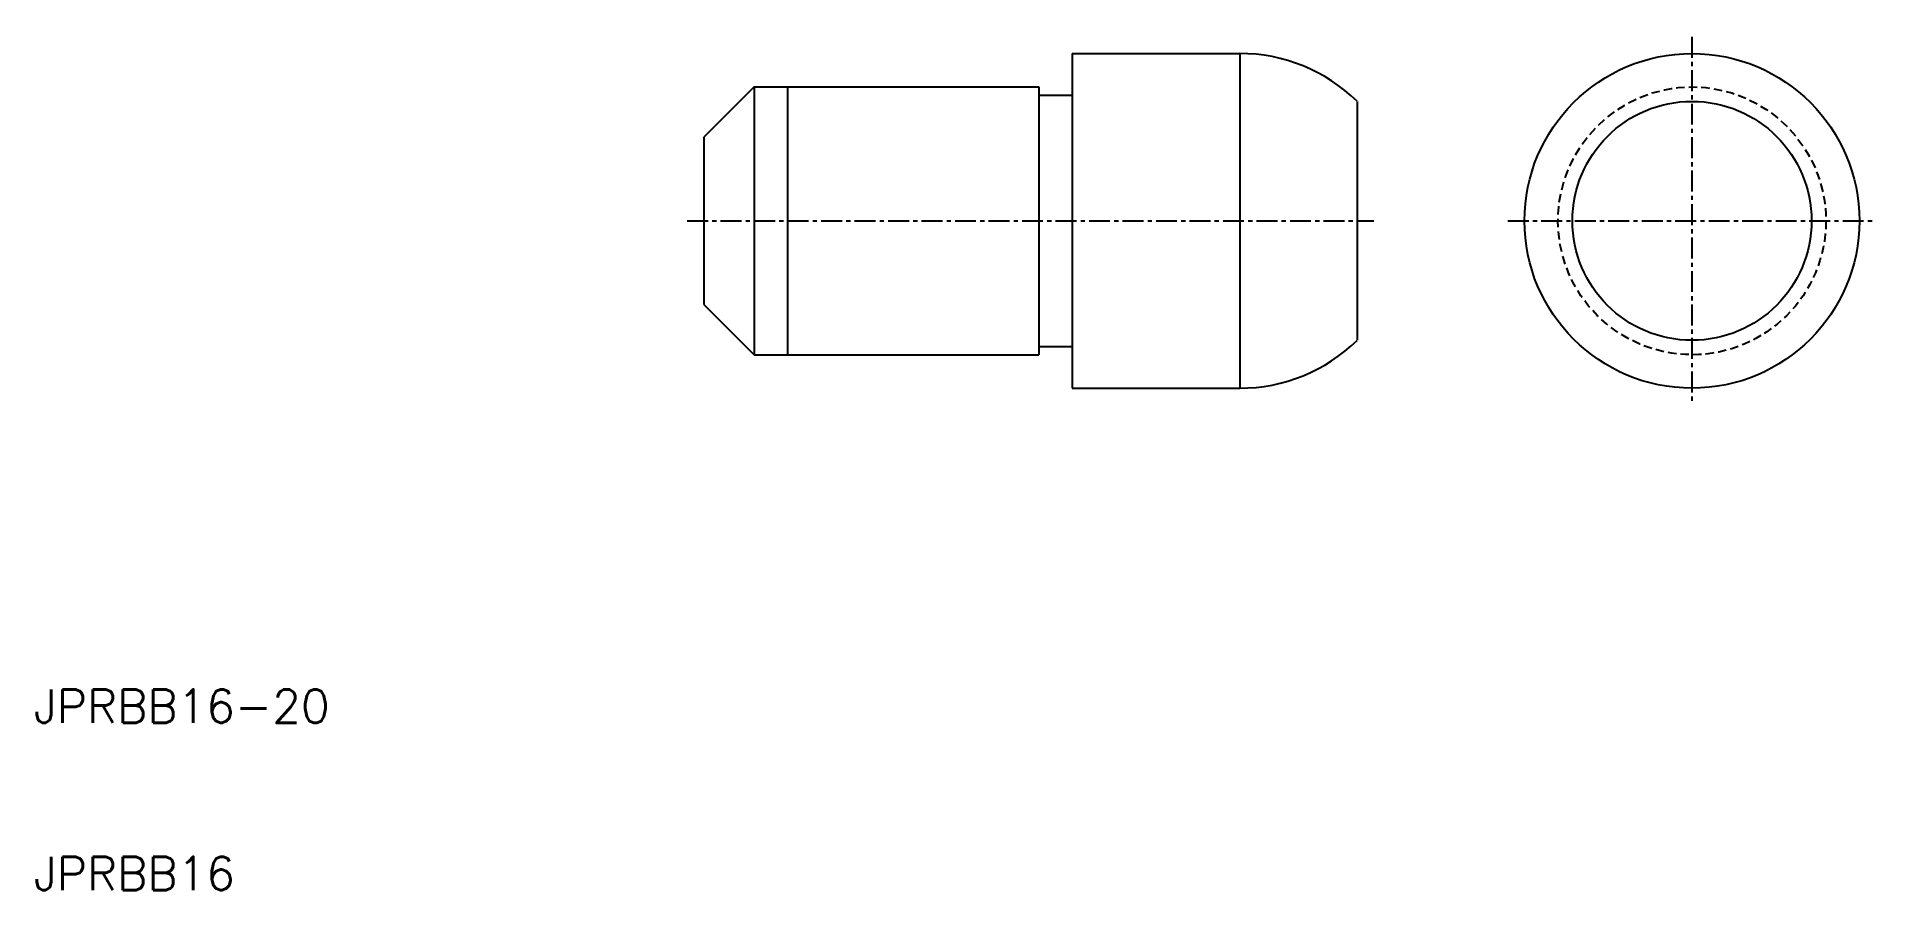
# Model space of a CAD drawing. Extents: x 10 to 120, y 10 to 61.
import ezdxf

# ---------------------------------------------------------------- set-up
doc = ezdxf.new("R2010")
doc.units = 0
doc.linetypes.add('CENTER', pattern=[2, 1.25, -0.25, 0.25, -0.25])
doc.linetypes.add('DASHED', pattern=[0.75, 0.5, -0.25])
doc.layers.get('0').update_dxf_attribs({"linetype": 'CONTINUOUS'})
doc.layers.add('CENTER', color=1, linetype='CENTER')
doc.styles.get("Standard").update_dxf_attribs({"font": 'txt.shx'})

msp = doc.modelspace()

# ---------------------------------------------------------------- linework, layer by layer
at = {"color": 7, "linetype": 'CONTINUOUS'}
for p, q in [((72, 60), (82, 60)), ((72, 60), (72, 40)), ((82, 60), (82, 40)), ((53, 58), (50, 55)), ((53, 58), (70, 58)), ((53, 58), (53, 42)), ((55, 58), (55, 42)), ((70, 58), (70, 42)), ((70, 57.5), (72, 57.5)), ((89, 57.14), (89, 42.86)), ((50, 55), (50, 45)), ((50, 45), (53, 42)), ((53, 42), (70, 42)), ((70, 42.5), (72, 42.5)), ((72, 40), (82, 40))]:
    msp.add_line(p, q, dxfattribs=at)
for radius in [10, 7.14]:
    msp.add_circle((109, 50), radius, dxfattribs=at)
at = {"color": 3, "linetype": 'DASHED'}
msp.add_circle((109, 50), 8, dxfattribs=at)
at = {"color": 7, "linetype": 'CONTINUOUS'}
for start, end in [(45.573, 90), (270, 314.427)]:
    msp.add_arc((82, 50), 10, start, end, dxfattribs=at)
at = {"layer": 'CENTER', "color": 1, "linetype": 'CENTER'}
for p, q in [((109, 61), (109, 39)), ((49, 50), (90, 50)), ((98, 50), (120, 50))]:
    msp.add_line(p, q, dxfattribs=at)

# ---------------------------------------------------------------- texts
at = {"color": 7, "linetype": 'CONTINUOUS'}
for s, p in [('JPRBB16-20', (10, 20)), ('JPRBB16', (10, 10))]:
    msp.add_text(s, height=2, dxfattribs=at).set_placement(p)

doc.saveas('drawing.dxf')
